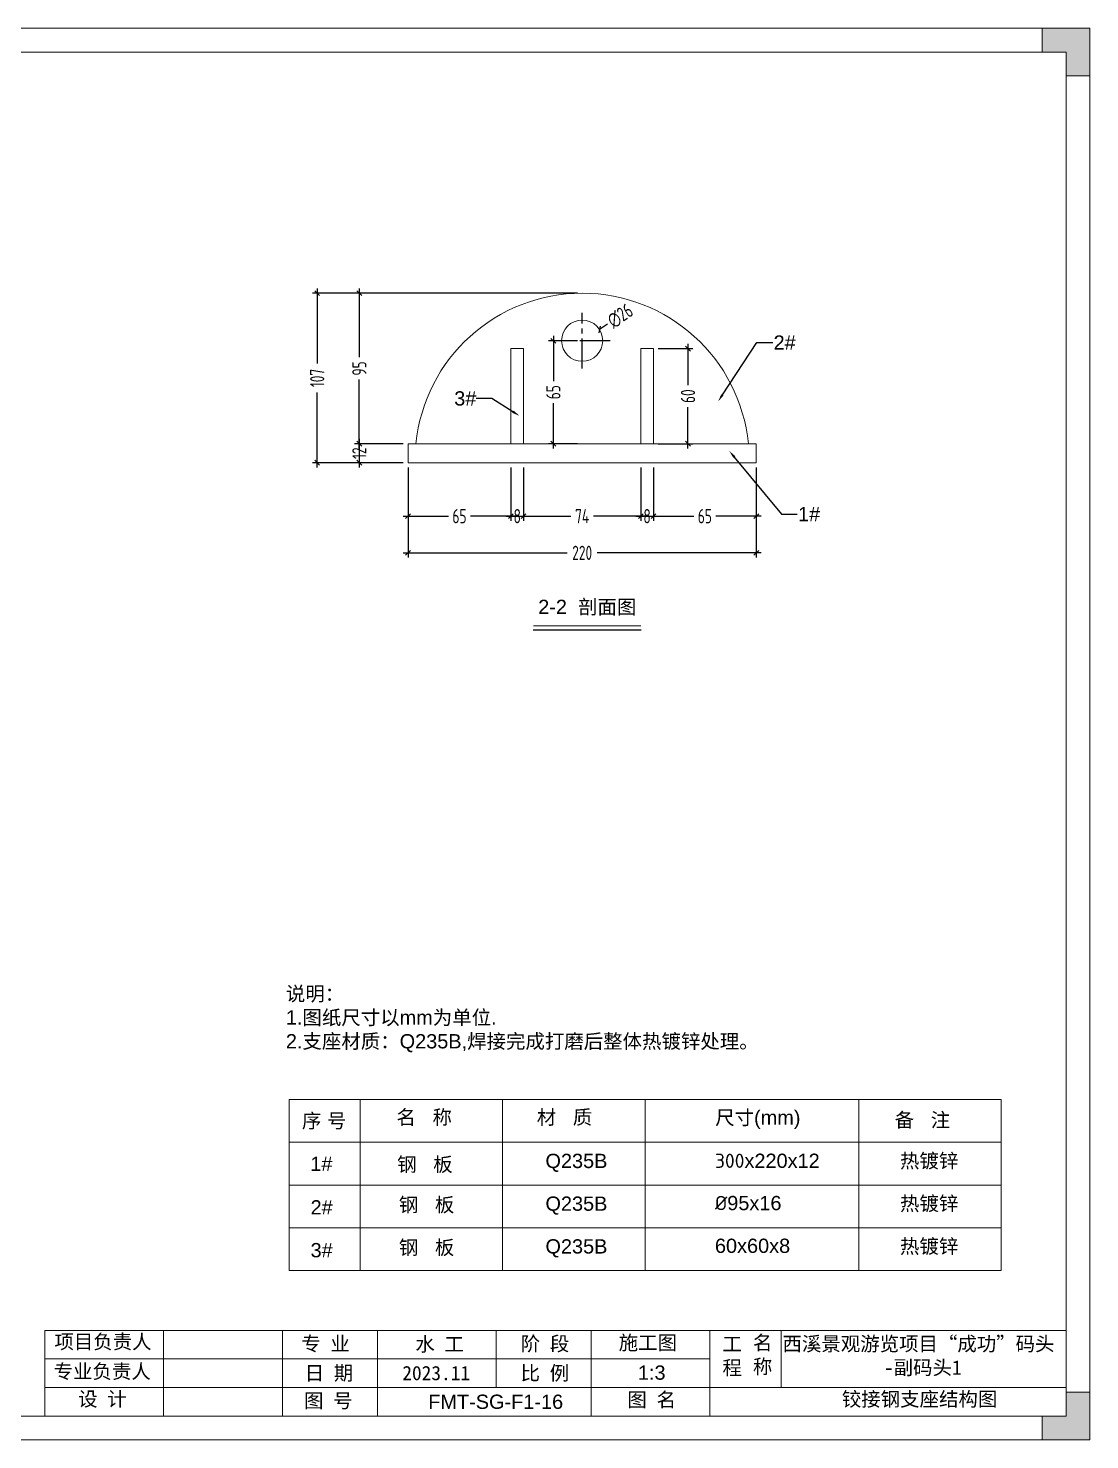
# Model space of a CAD drawing. Header units: millimetres. Extents: x 136606 to 1229059, y 82794 to 127566.
# Drawn here: x 880591 to 881261, y 126033 to 126924 of the extents above; entities that cross this region are included whole.
import ezdxf
from ezdxf import colors
from ezdxf.entities.mleader import LeaderData, LeaderLine
from ezdxf.math import Vec2, Vec3

# ---------------------------------------------------------------- set-up
doc = ezdxf.new("R2010")
doc.units = ezdxf.units.MM
doc.linetypes.add('CENTER2', pattern=[28.575, 19.05, -3.175, 3.175, -3.175])
doc.layers.add('HR-dimension', color=9, linetype='Continuous')
doc.layers.add('标注', color=9, linetype='Continuous')
for name, color, linetype, lineweight in [('图框', 7, 'Continuous', 13), ('文本', 3, 'Continuous', 13), ('结构', 4, 'Continuous', 18)]:
    doc.layers.add(name, color=color, linetype=linetype, lineweight=lineweight)
doc.styles.add('Arial', font='arial.ttf')
doc.styles.add('hztxt', font='ros1.shx', dxfattribs={"width": 0.8, "bigfont": 'hztxt.shx'})
doc.styles.get("Standard").update_dxf_attribs({"font": 'arial.ttf'})
doc.dimstyles.new('DIM-3', dxfattribs={"dimscale": 3, "dimtxt": 3, "dimasz": 1, "dimexe": 1, "dimexo": 1, "dimgap": 1, "dimtad": 0, "dimdec": 1, "dimrnd": 0.0005, "dimzin": 9, "dimdsep": 46, "dimtxsty": 'hztxt', "dimblk": 'OBLIQUE', "dimcen": 0, "dimdle": 1, "dimclrd": 9, "dimclre": 9, "dimclrt": 2, "dimazin": 2, "dimtfac": 1, "dimtdec": 1, "dimtofl": 0, "dimtmove": 0, "dimatfit": 3, "dimfxl": 1, "dimarcsym": 2})

# ---------------------------------------------------------------- blocks, each defined once
blk = doc.blocks.new('_Oblique')
at = {"color": 0, "linetype": 'ByBlock', "lineweight": -2}
blk.add_line((-0.5, -0.5), (0.5, 0.5), dxfattribs=at)
blk = doc.blocks.new('*D1009')
at = {"layer": 'Defpoints', "color": 0, "ltscale": 10, "transparency": 16777216}
for p in [(880830.4, 126661.37), (880799.64, 126649.37), (880830.4, 126649.37)]:
    blk.add_point(p, dxfattribs=at)
at = {"layer": 'HR-dimension', "color": 9, "lineweight": -2, "ltscale": 10, "transparency": 16777216}
for p, q in [((880827.4, 126661.37), (880796.64, 126661.37)), ((880799.64, 126664.37), (880799.64, 126646.37)), ((880827.4, 126649.37), (880796.64, 126649.37))]:
    blk.add_line(p, q, dxfattribs=at)
at = {"layer": 'HR-dimension', "color": 9, "lineweight": -2, "ltscale": 10, "transparency": 16777216, "xscale": 3, "yscale": 3, "zscale": 3}
for p, rotation in [((880799.64, 126661.37), 90), ((880799.64, 126649.37), 270)]:
    blk.add_blockref('_Oblique', p, dxfattribs=dict(at, rotation=rotation))
at = {"layer": 'HR-dimension', "color": 2, "ltscale": 10, "transparency": 16777216, "insert": (880799.64, 126655.37), "char_height": 9, "attachment_point": 5, "rotation": 90, "style": 'hztxt'}
blk.add_mtext('12', dxfattribs=at)
blk = doc.blocks.new('*D1010')
at = {"layer": 'Defpoints', "color": 0, "ltscale": 10, "transparency": 16777216}
for p in [(880830.4, 126649.37), (880895.4, 126649.37), (880895.4, 126615.62)]:
    blk.add_point(p, dxfattribs=at)
at = {"layer": 'HR-dimension', "color": 9, "lineweight": -2, "ltscale": 10, "transparency": 16777216}
for p, q in [((880830.4, 126646.37), (880830.4, 126612.62)), ((880895.4, 126646.37), (880895.4, 126612.62)), ((880827.4, 126615.62), (880855.94, 126615.62)), ((880898.4, 126615.62), (880869.86, 126615.62))]:
    blk.add_line(p, q, dxfattribs=at)
at = {"layer": 'HR-dimension', "color": 9, "lineweight": -2, "ltscale": 10, "transparency": 16777216, "xscale": 3, "yscale": 3, "zscale": 3, "rotation": 180}
blk.add_blockref('_Oblique', (880830.4, 126615.62), dxfattribs=at)
at = {"layer": 'HR-dimension', "color": 9, "lineweight": -2, "ltscale": 10, "transparency": 16777216, "xscale": 3, "yscale": 3, "zscale": 3}
blk.add_blockref('_Oblique', (880895.4, 126615.62), dxfattribs=at)
at = {"layer": 'HR-dimension', "color": 2, "ltscale": 10, "transparency": 16777216, "insert": (880862.9, 126615.62), "char_height": 9, "attachment_point": 5, "style": 'hztxt'}
blk.add_mtext('65', dxfattribs=at)
blk = doc.blocks.new('*D1011')
at = {"layer": 'Defpoints', "color": 0, "ltscale": 10, "transparency": 16777216}
for p in [(880895.4, 126649.37), (880903.4, 126649.37), (880903.4, 126615.62)]:
    blk.add_point(p, dxfattribs=at)
at = {"layer": 'HR-dimension', "color": 9, "lineweight": -2, "ltscale": 10, "transparency": 16777216}
for p, q in [((880895.4, 126646.37), (880895.4, 126612.62)), ((880903.4, 126646.37), (880903.4, 126612.62)), ((880892.4, 126615.62), (880906.4, 126615.62))]:
    blk.add_line(p, q, dxfattribs=at)
at = {"layer": 'HR-dimension', "color": 9, "lineweight": -2, "ltscale": 10, "transparency": 16777216, "xscale": 3, "yscale": 3, "zscale": 3, "rotation": 180}
blk.add_blockref('_Oblique', (880895.4, 126615.62), dxfattribs=at)
at = {"layer": 'HR-dimension', "color": 9, "lineweight": -2, "ltscale": 10, "transparency": 16777216, "xscale": 3, "yscale": 3, "zscale": 3}
blk.add_blockref('_Oblique', (880903.4, 126615.62), dxfattribs=at)
at = {"layer": 'HR-dimension', "color": 2, "ltscale": 10, "transparency": 16777216, "insert": (880899.4, 126615.62), "char_height": 9, "attachment_point": 5, "style": 'hztxt'}
blk.add_mtext('8', dxfattribs=at)
blk = doc.blocks.new('*D1012')
at = {"layer": 'Defpoints', "color": 0, "ltscale": 10, "transparency": 16777216}
for p in [(880903.4, 126649.37), (880977.4, 126649.37), (880977.4, 126615.62)]:
    blk.add_point(p, dxfattribs=at)
at = {"layer": 'HR-dimension', "color": 9, "lineweight": -2, "ltscale": 10, "transparency": 16777216}
for p, q in [((880903.4, 126646.37), (880903.4, 126612.62)), ((880977.4, 126646.37), (880977.4, 126612.62)), ((880900.4, 126615.62), (880933.2, 126615.62)), ((880980.4, 126615.62), (880947.6, 126615.62))]:
    blk.add_line(p, q, dxfattribs=at)
at = {"layer": 'HR-dimension', "color": 9, "lineweight": -2, "ltscale": 10, "transparency": 16777216, "xscale": 3, "yscale": 3, "zscale": 3, "rotation": 180}
blk.add_blockref('_Oblique', (880903.4, 126615.62), dxfattribs=at)
at = {"layer": 'HR-dimension', "color": 9, "lineweight": -2, "ltscale": 10, "transparency": 16777216, "xscale": 3, "yscale": 3, "zscale": 3}
blk.add_blockref('_Oblique', (880977.4, 126615.62), dxfattribs=at)
at = {"layer": 'HR-dimension', "color": 2, "ltscale": 10, "transparency": 16777216, "insert": (880940.4, 126615.62), "char_height": 9, "attachment_point": 5, "style": 'hztxt'}
blk.add_mtext('74', dxfattribs=at)
blk = doc.blocks.new('*D1013')
at = {"layer": 'Defpoints', "color": 0, "ltscale": 10, "transparency": 16777216}
for p in [(880977.4, 126649.37), (880985.4, 126649.37), (880985.4, 126615.62)]:
    blk.add_point(p, dxfattribs=at)
at = {"layer": 'HR-dimension', "color": 9, "lineweight": -2, "ltscale": 10, "transparency": 16777216}
for p, q in [((880977.4, 126646.37), (880977.4, 126612.62)), ((880985.4, 126646.37), (880985.4, 126612.62)), ((880974.4, 126615.62), (880988.4, 126615.62))]:
    blk.add_line(p, q, dxfattribs=at)
at = {"layer": 'HR-dimension', "color": 9, "lineweight": -2, "ltscale": 10, "transparency": 16777216, "xscale": 3, "yscale": 3, "zscale": 3, "rotation": 180}
blk.add_blockref('_Oblique', (880977.4, 126615.62), dxfattribs=at)
at = {"layer": 'HR-dimension', "color": 9, "lineweight": -2, "ltscale": 10, "transparency": 16777216, "xscale": 3, "yscale": 3, "zscale": 3}
blk.add_blockref('_Oblique', (880985.4, 126615.62), dxfattribs=at)
at = {"layer": 'HR-dimension', "color": 2, "ltscale": 10, "transparency": 16777216, "insert": (880981.4, 126615.62), "char_height": 9, "attachment_point": 5, "style": 'hztxt'}
blk.add_mtext('8', dxfattribs=at)
blk = doc.blocks.new('*D1014')
at = {"layer": 'Defpoints', "color": 0, "ltscale": 10, "transparency": 16777216}
for p in [(880985.4, 126649.37), (881050.4, 126649.37), (881050.4, 126615.62)]:
    blk.add_point(p, dxfattribs=at)
at = {"layer": 'HR-dimension', "color": 9, "lineweight": -2, "ltscale": 10, "transparency": 16777216}
for p, q in [((880985.4, 126646.37), (880985.4, 126612.62)), ((881050.4, 126646.37), (881050.4, 126612.62)), ((880982.4, 126615.62), (881010.94, 126615.62)), ((881053.4, 126615.62), (881024.86, 126615.62))]:
    blk.add_line(p, q, dxfattribs=at)
at = {"layer": 'HR-dimension', "color": 9, "lineweight": -2, "ltscale": 10, "transparency": 16777216, "xscale": 3, "yscale": 3, "zscale": 3, "rotation": 180}
blk.add_blockref('_Oblique', (880985.4, 126615.62), dxfattribs=at)
at = {"layer": 'HR-dimension', "color": 9, "lineweight": -2, "ltscale": 10, "transparency": 16777216, "xscale": 3, "yscale": 3, "zscale": 3}
blk.add_blockref('_Oblique', (881050.4, 126615.62), dxfattribs=at)
at = {"layer": 'HR-dimension', "color": 2, "ltscale": 10, "transparency": 16777216, "insert": (881017.9, 126615.62), "char_height": 9, "attachment_point": 5, "style": 'hztxt'}
blk.add_mtext('65', dxfattribs=at)
blk = doc.blocks.new('*D1015')
at = {"layer": 'Defpoints', "color": 0, "ltscale": 10, "transparency": 16777216}
for p in [(880830.4, 126649.37), (881050.4, 126649.37), (880830.4, 126592.47)]:
    blk.add_point(p, dxfattribs=at)
at = {"layer": 'HR-dimension', "color": 9, "lineweight": -2, "ltscale": 10, "transparency": 16777216}
for p, q in [((880830.4, 126646.37), (880830.4, 126589.47)), ((881050.4, 126646.37), (881050.4, 126589.47)), ((880827.4, 126592.47), (880930.92, 126592.47)), ((881053.4, 126592.47), (880949.88, 126592.47))]:
    blk.add_line(p, q, dxfattribs=at)
at = {"layer": 'HR-dimension', "color": 9, "lineweight": -2, "ltscale": 10, "transparency": 16777216, "xscale": 3, "yscale": 3, "zscale": 3, "rotation": 180}
blk.add_blockref('_Oblique', (880830.4, 126592.47), dxfattribs=at)
at = {"layer": 'HR-dimension', "color": 9, "lineweight": -2, "ltscale": 10, "transparency": 16777216, "xscale": 3, "yscale": 3, "zscale": 3}
blk.add_blockref('_Oblique', (881050.4, 126592.47), dxfattribs=at)
at = {"layer": 'HR-dimension', "color": 2, "ltscale": 10, "transparency": 16777216, "insert": (880940.4, 126592.47), "char_height": 9, "attachment_point": 5, "style": 'hztxt'}
blk.add_mtext('220', dxfattribs=at)
blk = doc.blocks.new('*D1205')
at = {"layer": 'Defpoints', "color": 0, "ltscale": 10, "transparency": 16777216}
for p in [(880985.4, 126721.37), (881007.24, 126721.37), (880985.4, 126661.37)]:
    blk.add_point(p, dxfattribs=at)
at = {"layer": 'HR-dimension', "color": 9, "lineweight": -2, "ltscale": 10, "transparency": 16777216}
for p, q in [((880988.4, 126721.37), (881010.24, 126721.37)), ((881007.24, 126724.37), (881007.24, 126698.33)), ((881007.24, 126658.37), (881007.24, 126684.41)), ((880988.4, 126661.37), (881010.24, 126661.37))]:
    blk.add_line(p, q, dxfattribs=at)
at = {"layer": 'HR-dimension', "color": 9, "lineweight": -2, "ltscale": 10, "transparency": 16777216, "xscale": 3, "yscale": 3, "zscale": 3}
for p, rotation in [((881007.24, 126721.37), 90), ((881007.24, 126661.37), 270)]:
    blk.add_blockref('_Oblique', p, dxfattribs=dict(at, rotation=rotation))
at = {"layer": 'HR-dimension', "color": 2, "ltscale": 10, "transparency": 16777216, "insert": (881007.24, 126691.37), "char_height": 9, "attachment_point": 5, "rotation": 90, "style": 'hztxt'}
blk.add_mtext('60', dxfattribs=at)
blk = doc.blocks.new('*D1206')
at = {"layer": 'Defpoints', "color": 0, "ltscale": 10, "transparency": 16777216}
for p in [(880799.64, 126756.37), (880940.4, 126756.37), (880830.4, 126661.37)]:
    blk.add_point(p, dxfattribs=at)
at = {"layer": 'HR-dimension', "color": 9, "lineweight": -2, "ltscale": 10, "transparency": 16777216}
for p, q in [((880937.4, 126756.37), (880796.64, 126756.37)), ((880799.64, 126759.37), (880799.64, 126715.95)), ((880799.64, 126658.37), (880799.64, 126701.79)), ((880827.4, 126661.37), (880796.64, 126661.37))]:
    blk.add_line(p, q, dxfattribs=at)
at = {"layer": 'HR-dimension', "color": 9, "lineweight": -2, "ltscale": 10, "transparency": 16777216, "xscale": 3, "yscale": 3, "zscale": 3}
for p, rotation in [((880799.64, 126756.37), 90), ((880799.64, 126661.37), 270)]:
    blk.add_blockref('_Oblique', p, dxfattribs=dict(at, rotation=rotation))
at = {"layer": 'HR-dimension', "color": 2, "ltscale": 10, "transparency": 16777216, "insert": (880799.64, 126708.87), "char_height": 9, "attachment_point": 5, "rotation": 90, "style": 'hztxt'}
blk.add_mtext('95', dxfattribs=at)
blk = doc.blocks.new('*D1207')
at = {"layer": 'Defpoints', "color": 0, "ltscale": 10, "transparency": 16777216}
for p in [(880951.28, 126733.49), (880929.52, 126719.26)]:
    blk.add_point(p, dxfattribs=at)
at = {"layer": 'HR-dimension', "color": 9, "lineweight": -2, "ltscale": 10, "transparency": 16777216}
blk.add_line((880956.3, 126736.77), (880951.28, 126733.49), dxfattribs=at)
at = {"layer": 'HR-dimension', "color": 9, "lineweight": -2, "ltscale": 10, "transparency": 16777216, "xscale": 3, "yscale": 3, "zscale": 3, "rotation": 213.1658229978028}
blk.add_blockref('_Oblique', (880951.28, 126733.49), dxfattribs=at)
at = {"layer": 'HR-dimension', "color": 2, "ltscale": 10, "transparency": 16777216, "insert": (880964.44, 126742.09), "char_height": 9, "attachment_point": 5, "rotation": 33.16582, "style": 'hztxt'}
blk.add_mtext('∅26', dxfattribs=at)
blk = doc.blocks.new('*D1018')
at = {"layer": 'Defpoints', "color": 0, "ltscale": 10, "transparency": 16777216}
for p in [(880940.4, 126726.37), (880922.19, 126661.37), (880940.4, 126661.37)]:
    blk.add_point(p, dxfattribs=at)
at = {"layer": 'HR-dimension', "color": 9, "lineweight": -2, "ltscale": 10, "transparency": 16777216}
for p, q in [((880922.19, 126729.37), (880922.19, 126700.83)), ((880937.4, 126726.37), (880919.19, 126726.37)), ((880922.19, 126658.37), (880922.19, 126686.91)), ((880937.4, 126661.37), (880919.19, 126661.37))]:
    blk.add_line(p, q, dxfattribs=at)
at = {"layer": 'HR-dimension', "color": 9, "lineweight": -2, "ltscale": 10, "transparency": 16777216, "xscale": 3, "yscale": 3, "zscale": 3}
for p, rotation in [((880922.19, 126726.37), 90), ((880922.19, 126661.37), 270)]:
    blk.add_blockref('_Oblique', p, dxfattribs=dict(at, rotation=rotation))
at = {"layer": 'HR-dimension', "color": 2, "ltscale": 10, "transparency": 16777216, "insert": (880922.19, 126693.87), "char_height": 9, "attachment_point": 5, "rotation": 90, "style": 'hztxt'}
blk.add_mtext('65', dxfattribs=at)
blk = doc.blocks.new('GW-TK')
at = {"layer": '图框', "linetype": 'Continuous', "lineweight": 0}
h = blk.add_hatch(color=256, dxfattribs=at)
h.dxf.hatch_style = 1
h.paths.add_polyline_path([(927593.55, 464715.01), (927593.55, 464710.01), (927598.55, 464710.01), (927598.55, 464705.01), (927603.55, 464705.01), (927603.55, 464715.01)])
h = blk.add_hatch(color=256, dxfattribs=at)
h.dxf.hatch_style = 1
h.paths.add_polyline_path([(927603.55, 464418.01), (927603.55, 464428.01), (927598.55, 464428.01), (927598.55, 464423.01), (927593.55, 464423.01), (927593.55, 464418.01)])
at = {"layer": '图框', "linetype": 'Continuous'}
for p, q in [((927383.55, 464441.02), (927383.55, 464423.01)), ((927408.55, 464441.02), (927408.55, 464423.01)), ((927433.55, 464441.02), (927433.55, 464423.01)), ((927453.55, 464441.02), (927453.55, 464423.01)), ((927478.55, 464441.02), (927478.55, 464429.01)), ((927498.55, 464441.02), (927498.55, 464423.01)), ((927523.55, 464441.02), (927523.55, 464423.01)), ((927538.55, 464441.02), (927538.55, 464429.01)), ((927383.55, 464435.01), (927523.55, 464435.01)), ((927451.56, 464429.01), (927383.55, 464429.01)), ((927383.55, 464429.01), (927598.55, 464429.01))]:
    blk.add_line(p, q, dxfattribs=at)
at = {"layer": '图框'}
for points in [[(927183.55, 464715.01), (927603.55, 464715.01), (927603.55, 464418.01), (927183.55, 464418.01)], [(927188.55, 464710.01), (927598.55, 464710.01), (927598.55, 464423.01), (927188.55, 464423.01)]]:
    blk.add_lwpolyline(points, close=True, dxfattribs=at)
at = {"layer": '图框', "linetype": 'Continuous', "lineweight": 0}
for points in [[(927598.55, 464705.01), (927598.55, 464710.01), (927593.55, 464710.01), (927593.55, 464715.01), (927603.55, 464715.01), (927603.55, 464705.01)], [(927598.55, 464428.01), (927598.55, 464423.01), (927593.55, 464423.01), (927593.55, 464418.01), (927603.55, 464418.01), (927603.55, 464428.01)]]:
    blk.add_lwpolyline(points, close=True, dxfattribs=at)
at = {"layer": '图框', "linetype": 'Continuous'}
blk.add_lwpolyline([(927383.55, 464441.02), (927598.55, 464441.02)], dxfattribs=at)
at = {"layer": '图框', "linetype": 'Continuous', "char_height": 3, "attachment_point": 1}
for s, width, heights, insert in [('{\\fSimSun|b0|i0|c134|p2;项目负责人}', 26.0225, [0], (927385.56, 464440.15)), ('{\\fSimSun|b0|i0|c134|p2;名 称}', 5.2119, [0], (927532.62, 464439.93)), ('{\\fSimSun|b0|i0|c134|p2;专 业}', 12.8345, [0], (927437.53, 464439.73)), ('{\\fSimSun|b0|i0|c134|p2;阶 段}', 17.4775, [0], (927483.73, 464439.73)), ('{\\fSimSun|b0|i0|c134|p2;工 程}', 5.2119, [0], (927526.21, 464439.66)), ('{\\fSimSun|b0|i0|c134|p2;专业负责人}', 24.6361, [2.04], (927385.39, 464433.9)), ('{\\fSimSun|b0|i0|c134|p2;日 期}', 11.224, [0], (927438.25, 464433.55)), ('{\\fSimSun|b0|i0|c134|p2;比 例}', 10.9146, [0], (927483.71, 464433.55)), ('{\\fSimSun|b0|i0|c134|p2;设 计}', 16.2353, [0], (927390.55, 464428.09)), ('{\\fSimSun|b0|i0|c134|p2;图 号}', 23.6261, [0], (927438.11, 464427.75)), ('{\\fSimSun|b0|i0|c134|p2;图 名}', 12.066, [0], (927506.19, 464427.94))]:
    blk.add_mtext_dynamic_manual_height_columns(s, width=width, gutter_width=17.5, heights=heights, dxfattribs=dict(at, insert=insert))
at = {"layer": '图框', "color": 3, "linetype": 'Continuous', "char_height": 3, "attachment_point": 1}
for s, width, insert in [('\\pt9;{\\fSimSun|b0|i0|c134|p2;施工图}', 18.6303, (927504.36, 464439.94)), ('{\\fSimSun|b0|i0|c134|p2;水 工}', 11.224, (927461.55, 464439.63)), ('\\pi0.39911,t9.39911;{\\fSimSun|b0|i0|c134|p2;西溪景观游览项目“成功”码头\\P\\pi21.75744,t30.75744;-副码头1}', 60.0149, (927538.45, 464439.71)), ('{\\fSimSun|b0|i0|c134|p2;2023.11}', 11.224, (927458.8, 464433.55))]:
    blk.add_mtext_dynamic_manual_height_columns(s, width=width, gutter_width=17.5, heights=[0], dxfattribs=dict(at, insert=insert))
blk = doc.blocks.new('*D1257')
at = {"layer": 'Defpoints', "color": 0, "ltscale": 10, "transparency": 16777216}
for p in [(880773.05, 126756.37), (880830.4, 126756.37), (880830.4, 126649.37)]:
    blk.add_point(p, dxfattribs=at)
at = {"layer": 'HR-dimension', "color": 9, "lineweight": -2, "ltscale": 10, "transparency": 16777216}
for p, q in [((880827.4, 126756.37), (880770.05, 126756.37)), ((880773.05, 126759.37), (880773.05, 126711.99)), ((880773.05, 126646.37), (880773.05, 126693.75)), ((880827.4, 126649.37), (880770.05, 126649.37))]:
    blk.add_line(p, q, dxfattribs=at)
at = {"layer": 'HR-dimension', "color": 9, "lineweight": -2, "ltscale": 10, "transparency": 16777216, "xscale": 3, "yscale": 3, "zscale": 3}
for p, rotation in [((880773.05, 126756.37), 90), ((880773.05, 126649.37), 270)]:
    blk.add_blockref('_Oblique', p, dxfattribs=dict(at, rotation=rotation))
at = {"layer": 'HR-dimension', "color": 2, "ltscale": 10, "transparency": 16777216, "insert": (880773.05, 126702.87), "char_height": 9, "attachment_point": 5, "rotation": 90, "style": 'hztxt'}
blk.add_mtext('107', dxfattribs=at)

msp = doc.modelspace()

# ---------------------------------------------------------------- linework, layer by layer
at = {"color": 1, "linetype": 'CENTER2'}
for p, q in [((880940.3979, 126708.7592), (880940.3979, 126743.9905)), ((880958.0136, 126726.3748), (880922.7822, 126726.3748))]:
    msp.add_line(p, q, dxfattribs=at)
msp.add_line((880909.4836, 126543.9015), (880977.6356, 126543.9015))
at = {"const_width": 0.54}
msp.add_lwpolyline([(880909.4836, 126546.4572), (880977.6356, 126546.4572)], dxfattribs=at)
at = {"layer": '文本'}
for p, q in [((880755.234, 126247.401), (881205.105, 126247.401)), ((880755.234, 126247.401), (880755.234, 126139.4614)), ((880800.1895, 126247.401), (880800.1895, 126139.4614)), ((880890.1504, 126247.401), (880890.1504, 126139.4614)), ((880980.1423, 126247.401), (880980.1423, 126139.4614)), ((881115.1283, 126247.401), (881115.1283, 126139.7611)), ((881205.105, 126247.401), (881205.105, 126139.4614)), ((880755.234, 126220.3959), (881205.105, 126220.3959)), ((880755.234, 126193.4177), (881205.105, 126193.4177)), ((880755.234, 126166.4395), (881205.105, 126166.4395)), ((880755.234, 126139.4614), (881205.105, 126139.4614))]:
    msp.add_line(p, q, dxfattribs=at)
at = {"layer": '结构', "color": 4}
for points in [[(880903.3979, 126661.3748), (880903.3979, 126721.3748), (880895.3979, 126721.3748), (880895.3979, 126661.3748)], [(880977.3978, 126661.3748), (880977.3978, 126721.3748), (880985.3978, 126721.3748), (880985.3978, 126661.3748)], [(880830.3979, 126649.3748), (881050.3979, 126649.3748), (881050.3979, 126661.3748), (880830.3979, 126661.3748)]]:
    msp.add_lwpolyline(points, close=True, dxfattribs=at)
at = {"layer": '结构'}
msp.add_circle((880940.3979, 126726.3748), 13, dxfattribs=at)
at = {"layer": '结构', "color": 4}
msp.add_arc((880940.3979, 126650.8485), 105.5263, 5.7248105, 174.2751895, dxfattribs=at)

# ---------------------------------------------------------------- block references
at = {"layer": '文本', "xscale": 3, "yscale": 3, "zscale": 3}
msp.add_blockref('GW-TK', (-1901549.6203, -1267221.412), dxfattribs=at)

# ---------------------------------------------------------------- texts
at = {"layer": '文本', "style": 'Arial'}
for p in [(880917.2106, 126204.1394), (880917.2106, 126177.1747), (880917.2106, 126150.1831)]:
    msp.add_text('Q235B', height=9, dxfattribs=at).set_placement(p)
at = {"layer": '文本', "char_height": 9, "attachment_point": 1, "style": 'Arial'}
for s, insert in [('2-2  剖面图', (880912.6207, 126562.8531)), ('序 号', (880763.43, 126238.4661)), ('名   称', (880823.0976, 126240.7276)), ('材   质', (880911.7276, 126240.7276)), ('尺寸(mm)', (881024.4222, 126240.5289)), ('备   注', (881137.7992, 126238.9943)), ('1#', (880768.687, 126211.3468)), ('钢   板', (880823.5502, 126210.9555)), ('{\\fISOCPEUR|b0|i0|c0|p34;300}x220x12', (881024.2468, 126213.2241)), ('热镀锌', (881141.135, 126213.2241)), ('钢   板', (880824.5966, 126185.4857)), ('{\\fISOCPEUR|b0|i0|c0|p34;%%C}95x16', (881024.2468, 126186.5457)), ('热镀锌', (881141.135, 126186.2594)), ('2#', (880768.8496, 126183.8341)), ('钢   板', (880824.5966, 126158.4941)), ('60x60x8', (881024.2468, 126159.5675)), ('热镀锌', (881141.135, 126159.2677)), ('3#', (880768.8496, 126156.8109)), ('\\P1:3', (880975.5932, 126094.5197)), ('\\PFMT-SG-F1-16', (880843.1752, 126076.1181)), ('\\P{\\fSimSun|b0|i0|c134|p2;铰接钢支座结构图}', (881104.4032, 126077.7948))]:
    msp.add_mtext(s, dxfattribs=dict(at, insert=insert))
at = {"layer": '文本', "insert": (880753.2463, 126318.6751), "char_height": 9, "attachment_point": 1, "style": 'Arial'}
msp.add_mtext_dynamic_manual_height_columns('{\\fSimSun|b0|i0|c134|p2;说明：\\P}1.{\\fSimSun|b0|i0|c134|p2;图纸尺寸以}mm{\\fSimSun|b0|i0|c134|p2;为单位}.\\P2.{\\fSimSun|b0|i0|c134|p2;支座材质：}Q235B,{\\fSimSun|b0|i0|c134|p2;焊接完成打磨后整体热镀锌处理。}', width=471.594702, gutter_width=3.0682, heights=[0], dxfattribs=at)

# ---------------------------------------------------------------- dimensions: what is measured, and where the dimension line sits
at = {"layer": 'HR-dimension', "ltscale": 10}
for base, p1, p2, picture, middle in [((880773.0507, 126756.3748), (880830.3979, 126649.3748), (880830.3979, 126756.3748), '*D1257', (880773.0507, 126702.8748)), ((880799.639, 126756.3748), (880830.3979, 126661.3748), (880940.3979, 126756.3748), '*D1206', (880799.639, 126708.8748)), ((880922.1897, 126661.3748), (880940.3979, 126726.3748), (880940.3979, 126661.3748), '*D1018', (880922.1897, 126693.8748)), ((881007.2424, 126721.3748), (880985.3978, 126661.3748), (880985.3978, 126721.3748), '*D1205', (881007.2424, 126691.3748))]:
    dim = msp.add_linear_dim(base=base, p1=p1, p2=p2, angle=90, dimstyle='DIM-3', dxfattribs=at)
    dim.commit()
    dim.dimension.update_dxf_attribs({"geometry": picture, "text_midpoint": middle})
dim = msp.add_diameter_dim_2p(p1=(880929.5157, 126719.263), p2=(880951.2801, 126733.4867), dimstyle='DIM-3', dxfattribs=at)
dim.commit()
dim.dimension.update_dxf_attribs({"geometry": '*D1207', "text_midpoint": (880964.4391, 126742.0865)})
dim = msp.add_linear_dim(base=(880799.639, 126649.3748), p1=(880830.3979, 126661.3748), p2=(880830.3979, 126649.3748), angle=90, dimstyle='DIM-3', dxfattribs=at)
dim.commit()
dim.dimension.update_dxf_attribs({"geometry": '*D1009', "text_midpoint": (880799.639, 126655.3748), "dimtype": 160})
for base, p1, p2, picture, middle in [((880895.3979, 126615.6173), (880830.3979, 126649.3748), (880895.3979, 126649.3748), '*D1010', (880862.8979, 126615.6173)), ((880830.3979, 126592.4689), (881050.3979, 126649.3748), (880830.3979, 126649.3748), '*D1015', (880940.3979, 126592.4689)), ((880977.3978, 126615.6173), (880903.3979, 126649.3748), (880977.3978, 126649.3748), '*D1012', (880940.3978, 126615.6173)), ((881050.3979, 126615.6173), (880985.3978, 126649.3748), (881050.3979, 126649.3748), '*D1014', (881017.8978, 126615.6173))]:
    dim = msp.add_linear_dim(base=base, p1=p1, p2=p2, dimstyle='DIM-3', dxfattribs=at)
    dim.commit()
    dim.dimension.update_dxf_attribs({"geometry": picture, "text_midpoint": middle})
for base, p1, p2, picture, middle in [((880903.3979, 126615.6173), (880895.3979, 126649.3748), (880903.3979, 126649.3748), '*D1011', (880899.3979, 126615.6173)), ((880985.3978, 126615.6173), (880977.3978, 126649.3748), (880985.3978, 126649.3748), '*D1013', (880981.3978, 126615.6173))]:
    dim = msp.add_linear_dim(base=base, p1=p1, p2=p2, dimstyle='DIM-3', dxfattribs=at)
    dim.commit()
    dim.dimension.update_dxf_attribs({"geometry": picture, "text_midpoint": middle, "dimtype": 160})

# ---------------------------------------------------------------- leaders
at = {"layer": '标注', "color": 6}
ml = msp.add_multileader_mtext('Standard', dxfattribs=at)
ml.set_content('2#', color=6)
ml.set_leader_properties(color=9)
ml.build(insert=Vec2(0, 0))
ml.multileader.update_dxf_attribs({"dogleg_length": 10, "arrow_head_size": 5})
ctx = ml.context
ctx.base_point, ctx.char_height, ctx.arrow_head_size, ctx.landing_gap_size, ctx.plane_origin = Vec3(881060.8004, 126725.1544), 9, 5, 0.5, Vec3(877995.8796, 121152.8698)
notes = []
notes.append((ctx, [(1, (1, 1, 0), (881050.8004, 126725.1544), (1, 0), 10, [(0, [(881026.2383, 126688.018)], 256, [])])]))
ctx.mtext.insert, ctx.mtext.defined_height, ctx.mtext.flow_direction = Vec3(881061.3004, 126729.7312), 40, 5
ml = msp.add_multileader_mtext('Standard', dxfattribs=at)
ml.set_content('3#', color=6)
ml.set_leader_properties(color=9)
ml.build(insert=Vec2(0, 0))
ml.multileader.update_dxf_attribs({"dogleg_length": 10, "arrow_head_size": 5})
ctx = ml.context
ctx.base_point, ctx.char_height, ctx.arrow_head_size, ctx.landing_gap_size, ctx.plane_origin = Vec3(880859.0834, 126689.8838), 9, 5, 0.5, Vec3(877769.0279, 121146.4882)
notes.append((ctx, [(0, (1, 1, 0), (880883.3808, 126689.8838), (-1, 0), 10, [(0, [(880900.8365, 126678.9278)], 256, [])])]))
ctx.mtext.insert, ctx.mtext.defined_height, ctx.mtext.flow_direction = Vec3(880859.5834, 126694.4636), 40, 5
ml = msp.add_multileader_mtext('Standard', dxfattribs=at)
ml.set_content('1#', color=6)
ml.set_leader_properties(color=9)
ml.build(insert=Vec2(0, 0))
ml.multileader.update_dxf_attribs({"dogleg_length": 10, "arrow_head_size": 5})
ctx = ml.context
ctx.base_point, ctx.char_height, ctx.arrow_head_size, ctx.landing_gap_size, ctx.plane_origin = Vec3(881076.2434, 126616.8792), 9, 5, 0.5, Vec3(878029.9143, 120975.8235)
notes.append((ctx, [(1, (1, 1, 0), (881066.2434, 126616.8792), (1, 0), 10, [(0, [(881033.3226, 126656.8041)], 256, [])])]))
ctx.mtext.insert, ctx.mtext.defined_height, ctx.mtext.flow_direction = Vec3(881076.7434, 126621.4559), 40, 5
for ctx, leaders in notes:
    for number, flags, end, landing, length, lines in leaders:
        leader = LeaderData()
        leader.index, (leader.has_last_leader_line, leader.has_dogleg_vector, leader.attachment_direction) = number, flags
        leader.last_leader_point, leader.dogleg_vector, leader.dogleg_length = Vec3(end), Vec3(landing), length
        for number, points, colour, breaks in lines:
            line = LeaderLine()
            line.index, line.vertices, line.color, line.breaks = number, Vec3.list(points), colors.encode_raw_color(colour), breaks
            leader.lines.append(line)
        ctx.leaders.append(leader)

doc.saveas('drawing.dxf')
